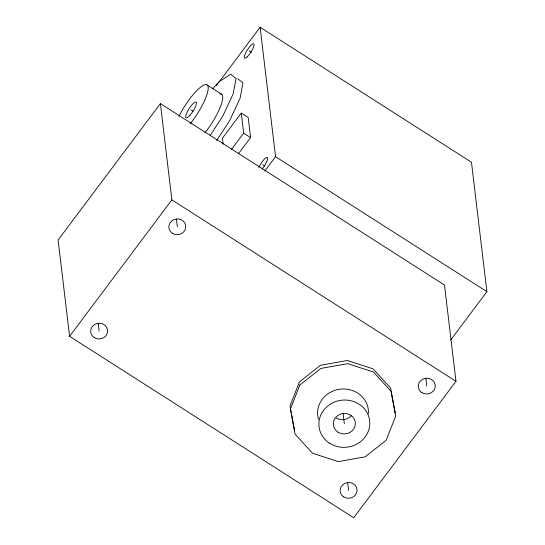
<?xml version="1.0" encoding="UTF-8"?>
<svg xmlns="http://www.w3.org/2000/svg" width="545" height="545" viewBox="0 0 545 545"><rect width="100%" height="100%" fill="white"/><g stroke="black" fill="none" stroke-linecap="round" stroke-linejoin="round"><path stroke-width="0.82" d="M210.207 135.426L222.857 115.956L233.151 93.883L236.053 78.603L230.801 74.209L218.797 81.873L212.686 88.815M216.685 140.549L229.786 120.377L240.079 98.304L242.981 83.024L237.729 78.63M160.387 103.598L58.104 240.025L69.59 336.32L353.698 517.75L455.974 381.316L444.495 285.028L160.387 103.598L171.866 199.886L69.59 336.32M216.351 85.626L217.877 83.589M218.892 82.227L260.108 27.25L471.459 162.219L486.896 291.657L450.769 339.855M238.369 153.874L250.598 137.565L248.207 117.488L241.278 113.067L222.428 138.212L223.123 144.064M231.441 149.446L243.669 133.137L241.278 113.067M264.856 170.946L275.545 156.694L260.108 27.25M249.174 50.985L251.327 52.354M207.229 85.04L221.781 94.333M243.669 133.137L250.598 137.565M275.545 156.694L486.896 291.657M191.05 109.933L193.128 111.262M262.724 164.638L264.877 166.014M171.866 199.886L455.974 381.316M395.275 413.056L390.615 388.088L373.1 368.856L347.424 360.504L320.467 365.279L299.45 381.902L290.015 405.909L291.255 412.565M291.568 414.227L294.518 430.039M425.87 378.496L426.776 386.098M343.112 413.43L344.338 423.69M347.683 482.788L348.589 490.391M176.41 219.192L177.316 226.788M98.223 323.485L99.129 331.088M318.478 419.33A25.479 23.626 -6.8 0 1 340.339 389.164A25.479 23.626 -6.8 0 1 368.434 413.594M351.164 415.835A11.036 10.232 -6.8 0 1 336.292 417.954M258.841 167.383A8.488 2.105 -57.4 0 1 267.254 157.464A8.488 2.105 -57.4 0 1 262.084 169.079M179.039 116.139A29.709 7.371 -57.4 0 1 207.052 84.911A29.709 7.371 -57.4 0 1 190.369 123.558M219.751 93.944A29.709 7.371 -57.4 0 1 220.616 106.234A29.709 7.371 -57.4 0 1 204.927 132.851M299.832 385.056L290.39 409.063L295.049 434.031L312.564 453.263L338.241 461.608L365.191 456.833L386.207 440.217L395.65 416.21L390.99 391.242L373.475 372.01L347.799 363.665L320.841 368.44L299.832 385.056M94.244 337.607A8.488 7.868 -6.8 0 0 107.576 331.66A8.488 7.868 -6.8 0 0 95.573 323.996A8.488 7.868 -6.8 0 0 94.244 337.607M343.704 496.911A8.488 7.868 -6.8 0 0 357.036 490.963A8.488 7.868 -6.8 0 0 345.033 483.299A8.488 7.868 -6.8 0 0 343.704 496.911M421.891 392.618A8.488 7.868 -6.8 0 0 435.223 386.671A8.488 7.868 -6.8 0 0 423.22 379.007A8.488 7.868 -6.8 0 0 421.891 392.618M172.424 233.308A8.488 7.868 -6.8 0 0 185.756 227.367A8.488 7.868 -6.8 0 0 173.76 219.696A8.488 7.868 -6.8 0 0 172.424 233.308M329.664 443.255A25.479 23.626 -6.8 0 0 369.687 425.407A25.479 23.626 -6.8 0 0 333.656 402.394A25.479 23.626 -6.8 0 0 329.664 443.255M337.982 432.165A11.036 10.232 -6.8 0 0 355.313 424.432A11.036 10.232 -6.8 0 0 339.712 414.466A11.036 10.232 -6.8 0 0 337.982 432.165M247.055 56.98A8.488 2.105 -57.4 0 0 254.059 44.465A8.488 2.105 -57.4 0 0 246.408 51.509A8.488 2.105 -57.4 0 0 247.055 56.98M190.055 115.145A9.333 2.316 -57.4 0 0 196.132 102.113A9.333 2.316 -57.4 0 0 186.955 112.549A9.333 2.316 -57.4 0 0 190.055 115.145"/></g></svg>
